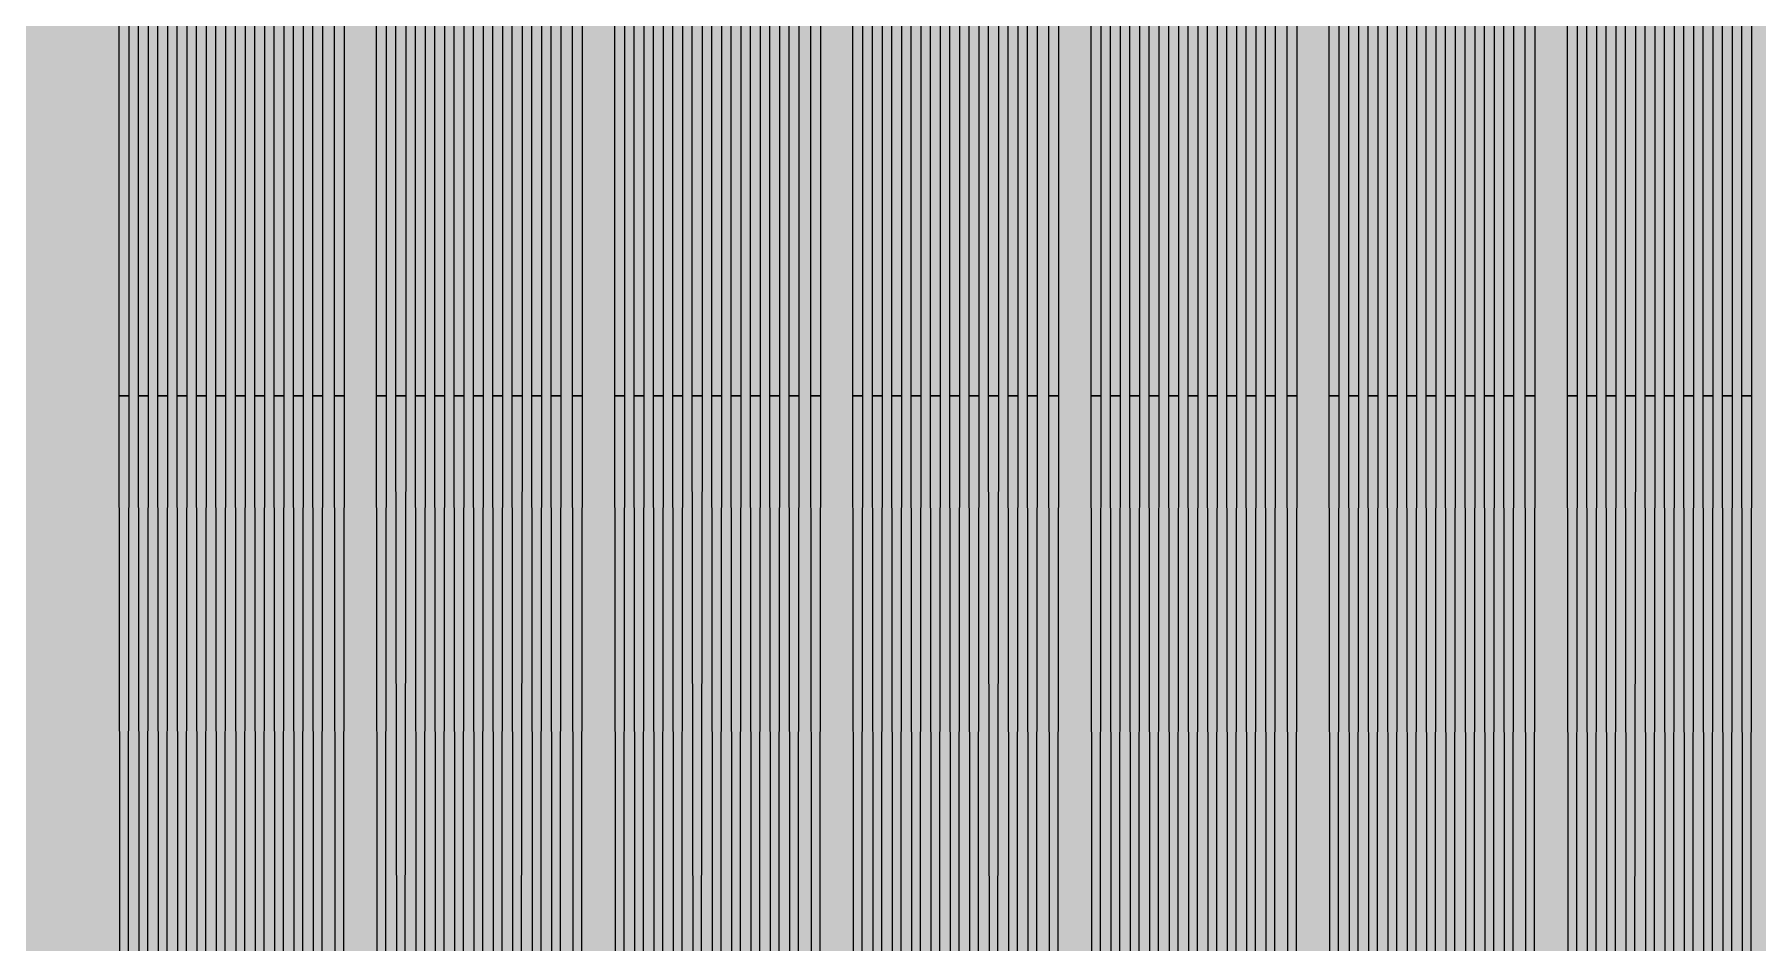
# Model space of a CAD drawing. Header units: metres. Extents: x -7240 to 10960, y -29667 to 1823.
# Drawn here: x -60 to 562, y -15890 to -15562 of the extents above; entities that cross this region are included whole.
import ezdxf

# ---------------------------------------------------------------- set-up
doc = ezdxf.new("R2010")
doc.units = ezdxf.units.M
doc.layers.add('Metal1', color=4, linetype='CONTINUOUS')
doc.layers.add('Polyimide', color=7, linetype='CONTINUOUS')

msp = doc.modelspace()

# ---------------------------------------------------------------- hatches: boundary and pattern name
at = {"layer": 'Polyimide'}
msp.add_hatch(color=7, dxfattribs=at).paths.add_polyline_path([(4088.45, -11806.89), (4098.72, -11851.21), (4115.58, -11893.47), (4138.63, -11932.7), (4167.35, -11967.99), (4201.08, -11998.53), (4239.03, -12023.62), (4280.35, -12042.68), (4349.18, -12073.73), (4413.2, -12113.76), (4471.26, -12162.04), (4522.3, -12217.69), (4565.39, -12279.7), (4599.74, -12346.94), (4624.73, -12418.19), (4639.91, -12492.16), (4645, -12567.5), (4639.91, -12642.84), (4624.73, -12716.8), (4599.74, -12788.06), (4565.39, -12855.3), (4522.3, -12917.31), (4471.26, -12972.96), (4413.2, -13021.24), (4349.18, -13061.27), (4280.35, -13092.32), (4239.03, -13111.38), (4201.08, -13136.47), (4167.35, -13167.01), (4138.63, -13202.3), (4115.58, -13241.52), (4098.72, -13283.78), (4088.45, -13328.11), (4085, -13373.48), (4085, -13567.5), (4099.45, -13861.55), (4142.64, -14152.77), (4214.18, -14438.35), (4313.36, -14715.55), (4439.24, -14981.69), (4590.59, -15234.21), (4765.97, -15470.68), (4963.68, -15688.82), (5181.82, -15886.53), (5418.29, -16061.91), (5670.81, -16213.26), (5936.95, -16339.14), (6214.15, -16438.32), (6499.73, -16509.85), (6790.95, -16553.05), (7085, -16567.5), (9960.38, -16567.5), (10038.79, -16571.35), (10116.45, -16582.87), (10192.6, -16601.95), (10266.52, -16628.4), (10337.49, -16661.96), (10404.83, -16702.32), (10467.89, -16749.09), (10526.06, -16801.81), (10578.78, -16859.98), (10625.55, -16923.04), (10665.91, -16990.38), (10699.48, -17061.35), (10725.93, -17135.27), (10745, -17211.43), (10756.52, -17289.08), (10760.38, -17367.5), (10760.38, -21957.3), (10721.61, -22012.91), (10685.97, -22070.59), (10653.58, -22130.14), (10624.53, -22191.39), (10598.92, -22254.16), (10576.82, -22318.25), (10558.3, -22383.46), (10543.41, -22449.6), (10532.21, -22516.46), (10524.72, -22583.84), (10520.97, -22651.53), (10520.97, -22719.32), (10524.72, -22787.01), (10532.21, -22854.38), (10543.41, -22921.24), (10558.3, -22987.38), (10576.82, -23052.6), (10598.92, -23116.68), (10624.53, -23179.45), (10653.58, -23240.71), (10685.97, -23300.26), (10721.61, -23357.93), (10760.38, -23413.54), (10760.38, -28667.5), (10756.52, -28745.91), (10745, -28823.57), (10725.93, -28899.73), (10699.48, -28973.65), (10665.91, -29044.62), (10625.55, -29111.96), (10578.78, -29175.01), (10526.06, -29233.19), (10467.89, -29285.91), (10404.83, -29332.68), (10337.49, -29373.04), (10266.52, -29406.6), (10192.6, -29433.05), (10116.45, -29452.13), (10038.79, -29463.65), (9960.38, -29467.5), (-6239.63, -29467.5), (-6318.04, -29463.65), (-6395.7, -29452.13), (-6471.85, -29433.05), (-6545.77, -29406.6), (-6616.74, -29373.04), (-6684.08, -29332.68), (-6747.14, -29285.91), (-6805.31, -29233.19), (-6858.03, -29175.01), (-6904.8, -29111.96), (-6945.16, -29044.62), (-6978.73, -28973.65), (-7005.18, -28899.73), (-7024.25, -28823.57), (-7035.77, -28745.91), (-7039.63, -28667.5), (-7039.63, -23426.32), (-6999.36, -23370.07), (-6962.33, -23311.63), (-6928.66, -23251.2), (-6898.45, -23188.96), (-6871.81, -23125.12), (-6848.81, -23059.88), (-6829.53, -22993.44), (-6814.04, -22926.02), (-6802.37, -22857.83), (-6794.57, -22789.09), (-6790.67, -22720.02), (-6790.67, -22650.84), (-6794.57, -22581.77), (-6802.37, -22513.03), (-6814.04, -22444.84), (-6829.53, -22377.42), (-6848.81, -22310.98), (-6871.81, -22245.74), (-6898.45, -22181.89), (-6928.66, -22119.66), (-6962.33, -22059.22), (-6999.36, -22000.79), (-7039.63, -21944.54), (-7039.63, -17367.5), (-7035.77, -17289.08), (-7024.25, -17211.43), (-7005.18, -17135.27), (-6978.73, -17061.35), (-6945.16, -16990.38), (-6904.8, -16923.04), (-6858.03, -16859.98), (-6805.31, -16801.81), (-6747.14, -16749.09), (-6684.08, -16702.32), (-6616.74, -16661.96), (-6545.77, -16628.4), (-6471.85, -16601.95), (-6395.7, -16582.87), (-6318.04, -16571.35), (-6239.63, -16567.5), (-3334, -16567.5), (-3039.95, -16553.05), (-2748.73, -16509.85), (-2463.15, -16438.32), (-2185.95, -16339.14), (-1919.81, -16213.26), (-1667.29, -16061.91), (-1430.82, -15886.53), (-1212.68, -15688.82), (-1014.97, -15470.68), (-839.59, -15234.21), (-688.24, -14981.69), (-562.36, -14715.55), (-463.18, -14438.35), (-391.64, -14152.77), (-348.45, -13861.55), (-334, -13567.5), (-334, -13373.48), (-337.45, -13328.11), (-347.72, -13283.78), (-364.58, -13241.52), (-387.63, -13202.3), (-416.35, -13167.01), (-450.08, -13136.47), (-488.03, -13111.38), (-529.35, -13092.32), (-529.35, -13092.32), (-598.18, -13061.27), (-662.2, -13021.24), (-720.26, -12972.96), (-771.3, -12917.31), (-814.39, -12855.3), (-848.74, -12788.06), (-873.73, -12716.8), (-888.91, -12642.84), (-894, -12567.5), (-888.91, -12492.16), (-873.73, -12418.19), (-848.74, -12346.94), (-814.39, -12279.7), (-771.3, -12217.69), (-720.26, -12162.04), (-662.2, -12113.76), (-598.18, -12073.73), (-529.35, -12042.68), (-488.03, -12023.62), (-450.08, -11998.53), (-416.35, -11967.99), (-387.63, -11932.7), (-364.58, -11893.47), (-347.72, -11851.21), (-337.45, -11806.89), (-334, -11761.52), (-334, -11074.31), (-337.45, -11028.94), (-347.72, -10984.62), (-364.58, -10942.36), (-387.63, -10903.13), (-416.35, -10867.84), (-450.08, -10837.3), (-488.03, -10812.21), (-529.35, -10793.16), (-529.35, -10793.16), (-598.18, -10762.1), (-662.2, -10722.07), (-720.26, -10673.8), (-771.3, -10618.15), (-814.39, -10556.13), (-848.74, -10488.89), (-873.73, -10417.64), (-888.91, -10343.67), (-894, -10268.33), (-888.91, -10192.99), (-873.73, -10119.03), (-848.74, -10047.77), (-814.39, -9980.53), (-771.3, -9918.52), (-720.26, -9862.87), (-662.2, -9814.59), (-598.18, -9774.56), (-529.35, -9743.51), (-488.03, -9724.45), (-450.08, -9699.36), (-416.35, -9668.82), (-387.63, -9633.53), (-364.58, -9594.31), (-347.72, -9552.05), (-337.45, -9507.72), (-334, -9462.35), (-334, -8775.14), (-337.45, -8729.78), (-347.72, -8685.45), (-364.58, -8643.19), (-387.63, -8603.96), (-416.35, -8568.68), (-450.08, -8538.14), (-488.03, -8513.05), (-529.35, -8493.99), (-529.35, -8493.99), (-598.18, -8462.94), (-662.2, -8422.91), (-720.26, -8374.63), (-771.3, -8318.98), (-814.39, -8256.97), (-848.74, -8189.73), (-873.73, -8118.47), (-888.91, -8044.5), (-894, -7969.17), (-888.91, -7893.83), (-873.73, -7819.86), (-848.74, -7748.61), (-814.39, -7681.36), (-771.3, -7619.35), (-720.26, -7563.7), (-662.2, -7515.42), (-598.18, -7475.4), (-529.35, -7444.34), (-529.35, -7444.34), (-488.03, -7425.28), (-450.08, -7400.2), (-416.35, -7369.66), (-387.63, -7334.37), (-364.58, -7295.14), (-347.72, -7252.88), (-337.45, -7208.56), (-334, -7163.19), (-334, -6475.98), (-337.45, -6430.61), (-347.72, -6386.29), (-364.58, -6344.02), (-387.63, -6304.8), (-416.35, -6269.51), (-450.08, -6238.97), (-488.03, -6213.88), (-529.35, -6194.82), (-529.35, -6194.82), (-598.18, -6163.77), (-662.2, -6123.74), (-720.26, -6075.46), (-771.3, -6019.81), (-814.39, -5957.8), (-848.74, -5890.56), (-873.73, -5819.31), (-888.91, -5745.34), (-894, -5670), (-888.91, -5594.66), (-873.73, -5520.69), (-848.74, -5449.44), (-814.39, -5382.2), (-771.3, -5320.19), (-720.26, -5264.54), (-662.2, -5216.26), (-598.18, -5176.23), (-529.35, -5145.18), (-529.35, -5145.18), (-488.03, -5126.12), (-450.08, -5101.03), (-416.35, -5070.49), (-387.63, -5035.2), (-364.58, -4995.98), (-347.72, -4953.71), (-337.45, -4909.39), (-334, -4864.02), (-334, 380), (-334, 1522.5), (-289, 1522.5), (-288.78, 1515.63), (-288.1, 1508.79), (-286.98, 1502.02), (-285.42, 1495.32), (-283.43, 1488.75), (-281.01, 1482.32), (-278.17, 1476.06), (-274.93, 1470), (-271.3, 1464.17), (-267.3, 1458.58), (-262.94, 1453.27), (-258.25, 1448.25), (-253.23, 1443.56), (-247.92, 1439.2), (-242.33, 1435.2), (-236.5, 1431.57), (-230.44, 1428.33), (-224.18, 1425.49), (-217.75, 1423.07), (-211.18, 1421.08), (-204.48, 1419.52), (-197.71, 1418.4), (-190.87, 1417.72), (-184, 1417.5), (-177.13, 1417.72), (-170.29, 1418.4), (-163.52, 1419.52), (-156.82, 1421.08), (-150.25, 1423.07), (-143.82, 1425.49), (-137.56, 1428.33), (-131.5, 1431.57), (-125.67, 1435.2), (-120.08, 1439.2), (-114.77, 1443.56), (-109.75, 1448.25), (-105.06, 1453.27), (-100.7, 1458.58), (-96.7, 1464.17), (-93.07, 1470), (-89.83, 1476.06), (-86.99, 1482.32), (-84.57, 1488.75), (-82.58, 1495.32), (-81.02, 1502.02), (-79.9, 1508.79), (-79.22, 1515.63), (-79, 1522.5), (1786, 1522.5), (3835, 1522.5), (3835.21, 1529.04), (3835.86, 1535.55), (3836.92, 1542.01), (3838.41, 1548.38), (3840.31, 1554.64), (3842.61, 1560.77), (3845.31, 1566.73), (3848.4, 1572.5), (3851.85, 1578.06), (3855.66, 1583.38), (3859.82, 1588.43), (3864.29, 1593.21), (3869.07, 1597.68), (3874.12, 1601.84), (3879.44, 1605.65), (3885, 1609.1), (3890.77, 1612.19), (3896.73, 1614.89), (3902.86, 1617.19), (3909.12, 1619.09), (3915.49, 1620.58), (3921.95, 1621.64), (3928.46, 1622.29), (3935, 1622.5), (3941.54, 1622.29), (3948.05, 1621.64), (3954.51, 1620.58), (3960.88, 1619.09), (3967.14, 1617.19), (3973.27, 1614.89), (3979.23, 1612.19), (3985, 1609.1), (3990.56, 1605.65), (3995.88, 1601.84), (4000.93, 1597.68), (4005.71, 1593.21), (4010.18, 1588.43), (4014.34, 1583.38), (4018.15, 1578.06), (4021.6, 1572.5), (4024.69, 1566.73), (4027.39, 1560.77), (4029.69, 1554.64), (4031.59, 1548.38), (4033.08, 1542.01), (4034.14, 1535.55), (4034.79, 1529.04), (4035, 1522.5), (4085, 1522.5), (4085, 380), (4085, 330), (4085, -4864.02), (4088.45, -4909.39), (4098.72, -4953.71), (4115.58, -4995.98), (4138.63, -5035.2), (4167.35, -5070.49), (4201.08, -5101.03), (4239.03, -5126.12), (4280.35, -5145.18), (4280.35, -5145.18), (4349.18, -5176.23), (4413.2, -5216.26), (4471.26, -5264.54), (4522.3, -5320.19), (4565.39, -5382.2), (4599.74, -5449.44), (4624.73, -5520.69), (4639.91, -5594.66), (4645, -5670), (4639.91, -5745.34), (4624.73, -5819.31), (4599.74, -5890.56), (4565.39, -5957.8), (4522.3, -6019.81), (4471.26, -6075.46), (4413.2, -6123.74), (4349.18, -6163.77), (4280.35, -6194.82), (4239.03, -6213.88), (4201.08, -6238.97), (4167.35, -6269.51), (4138.63, -6304.8), (4115.58, -6344.02), (4098.72, -6386.29), (4088.45, -6430.61), (4085, -6475.98), (4085, -11761.52), (4088.45, -11806.89)])

# ---------------------------------------------------------------- linework, layer by layer
at = {"layer": 'Metal1'}
for points in [[(-25.75, -15552.84), (-25.75, -15575.7), (-25.75, -15598.55), (-25.75, -15621.41), (-25.75, -15644.27), (-25.75, -15667.12), (-25.75, -15692.12), (-29.25, -15692.12), (-29.25, -15667.12), (-29.25, -15644.27), (-29.25, -15621.41), (-29.25, -15598.55), (-29.25, -15575.7), (-29.25, -15552.84)], [(-18.75, -15552.84), (-18.75, -15575.7), (-18.75, -15598.55), (-18.75, -15621.41), (-18.75, -15644.27), (-18.75, -15667.12), (-18.75, -15692.12), (-22.25, -15692.12), (-22.25, -15667.12), (-22.25, -15644.27), (-22.25, -15621.41), (-22.25, -15598.55), (-22.25, -15575.7), (-22.25, -15552.84)], [(-11.75, -15552.84), (-11.75, -15575.7), (-11.75, -15598.55), (-11.75, -15621.41), (-11.75, -15644.27), (-11.75, -15667.12), (-11.75, -15692.12), (-15.25, -15692.12), (-15.25, -15667.12), (-15.25, -15644.27), (-15.25, -15621.41), (-15.25, -15598.55), (-15.25, -15575.7), (-15.25, -15552.84)], [(-4.75, -15552.84), (-4.75, -15575.7), (-4.75, -15598.55), (-4.75, -15621.41), (-4.75, -15644.27), (-4.75, -15667.12), (-4.75, -15692.12), (-8.25, -15692.12), (-8.25, -15667.12), (-8.25, -15644.27), (-8.25, -15621.41), (-8.25, -15598.55), (-8.25, -15575.7), (-8.25, -15552.84)], [(2.25, -15552.84), (2.25, -15575.7), (2.25, -15598.55), (2.25, -15621.41), (2.25, -15644.27), (2.25, -15667.12), (2.25, -15692.12), (-1.25, -15692.12), (-1.25, -15667.12), (-1.25, -15644.27), (-1.25, -15621.41), (-1.25, -15598.55), (-1.25, -15575.7), (-1.25, -15552.84)], [(9.25, -15552.84), (9.25, -15575.7), (9.25, -15598.55), (9.25, -15621.41), (9.25, -15644.27), (9.25, -15667.12), (9.25, -15692.12), (5.75, -15692.12), (5.75, -15667.12), (5.75, -15644.27), (5.75, -15621.41), (5.75, -15598.55), (5.75, -15575.7), (5.75, -15552.84)], [(16.25, -15552.84), (16.25, -15575.7), (16.25, -15598.55), (16.25, -15621.41), (16.25, -15644.27), (16.25, -15667.12), (16.25, -15692.12), (12.75, -15692.12), (12.75, -15667.12), (12.75, -15644.27), (12.75, -15621.41), (12.75, -15598.55), (12.75, -15575.7), (12.75, -15552.84)], [(23.25, -15552.84), (23.25, -15575.7), (23.25, -15598.55), (23.25, -15621.41), (23.25, -15644.27), (23.25, -15667.12), (23.25, -15692.12), (19.75, -15692.12), (19.75, -15667.12), (19.75, -15644.27), (19.75, -15621.41), (19.75, -15598.55), (19.75, -15575.7), (19.75, -15552.84)], [(30.25, -15552.84), (30.25, -15575.7), (30.25, -15598.55), (30.25, -15621.41), (30.25, -15644.27), (30.25, -15667.12), (30.25, -15692.12), (26.75, -15692.12), (26.75, -15667.12), (26.75, -15644.27), (26.75, -15621.41), (26.75, -15598.55), (26.75, -15575.7), (26.75, -15552.84)], [(37.25, -15552.84), (37.25, -15575.7), (37.25, -15598.55), (37.25, -15621.41), (37.25, -15644.27), (37.25, -15667.12), (37.25, -15692.12), (33.75, -15692.12), (33.75, -15667.12), (33.75, -15644.27), (33.75, -15621.41), (33.75, -15598.55), (33.75, -15575.7), (33.75, -15552.84)], [(44.25, -15552.84), (44.25, -15575.7), (44.25, -15598.55), (44.25, -15621.41), (44.25, -15644.27), (44.25, -15667.12), (44.25, -15692.12), (40.75, -15692.12), (40.75, -15667.12), (40.75, -15644.27), (40.75, -15621.41), (40.75, -15598.55), (40.75, -15575.7), (40.75, -15552.84)], [(52, -15552.84), (52, -15575.7), (52, -15598.55), (52, -15621.41), (52, -15644.27), (52, -15667.12), (52, -15692.12), (48.5, -15692.12), (48.5, -15667.12), (48.5, -15644.27), (48.5, -15621.41), (48.5, -15598.55), (48.5, -15575.7), (48.5, -15552.84)], [(67.25, -15552.84), (67.25, -15575.7), (67.25, -15598.55), (67.25, -15621.41), (67.25, -15644.27), (67.25, -15667.12), (67.25, -15692.12), (63.75, -15692.12), (63.75, -15667.12), (63.75, -15644.27), (63.75, -15621.41), (63.75, -15598.55), (63.75, -15575.7), (63.75, -15552.84)], [(74.25, -15552.84), (74.25, -15575.7), (74.25, -15598.55), (74.25, -15621.41), (74.25, -15644.27), (74.25, -15667.12), (74.25, -15692.12), (70.75, -15692.12), (70.75, -15667.12), (70.75, -15644.27), (70.75, -15621.41), (70.75, -15598.55), (70.75, -15575.7), (70.75, -15552.84)], [(81.25, -15552.84), (81.25, -15575.7), (81.25, -15598.55), (81.25, -15621.41), (81.25, -15644.27), (81.25, -15667.12), (81.25, -15692.12), (77.75, -15692.12), (77.75, -15667.12), (77.75, -15644.27), (77.75, -15621.41), (77.75, -15598.55), (77.75, -15575.7), (77.75, -15552.84)], [(88.25, -15552.84), (88.25, -15575.7), (88.25, -15598.55), (88.25, -15621.41), (88.25, -15644.27), (88.25, -15667.12), (88.25, -15692.12), (84.75, -15692.12), (84.75, -15667.12), (84.75, -15644.27), (84.75, -15621.41), (84.75, -15598.55), (84.75, -15575.7), (84.75, -15552.84)], [(95.25, -15552.84), (95.25, -15575.7), (95.25, -15598.55), (95.25, -15621.41), (95.25, -15644.27), (95.25, -15667.12), (95.25, -15692.12), (91.75, -15692.12), (91.75, -15667.12), (91.75, -15644.27), (91.75, -15621.41), (91.75, -15598.55), (91.75, -15575.7), (91.75, -15552.84)], [(102.25, -15552.84), (102.25, -15575.7), (102.25, -15598.55), (102.25, -15621.41), (102.25, -15644.27), (102.25, -15667.12), (102.25, -15692.12), (98.75, -15692.12), (98.75, -15667.12), (98.75, -15644.27), (98.75, -15621.41), (98.75, -15598.55), (98.75, -15575.7), (98.75, -15552.84)], [(109.25, -15552.84), (109.25, -15575.7), (109.25, -15598.55), (109.25, -15621.41), (109.25, -15644.27), (109.25, -15667.12), (109.25, -15692.12), (105.75, -15692.12), (105.75, -15667.12), (105.75, -15644.27), (105.75, -15621.41), (105.75, -15598.55), (105.75, -15575.7), (105.75, -15552.84)], [(116.25, -15552.84), (116.25, -15575.7), (116.25, -15598.55), (116.25, -15621.41), (116.25, -15644.27), (116.25, -15667.12), (116.25, -15692.12), (112.75, -15692.12), (112.75, -15667.12), (112.75, -15644.27), (112.75, -15621.41), (112.75, -15598.55), (112.75, -15575.7), (112.75, -15552.84)], [(123.25, -15552.84), (123.25, -15575.7), (123.25, -15598.55), (123.25, -15621.41), (123.25, -15644.27), (123.25, -15667.12), (123.25, -15692.12), (119.75, -15692.12), (119.75, -15667.12), (119.75, -15644.27), (119.75, -15621.41), (119.75, -15598.55), (119.75, -15575.7), (119.75, -15552.84)], [(130.25, -15552.84), (130.25, -15575.7), (130.25, -15598.55), (130.25, -15621.41), (130.25, -15644.27), (130.25, -15667.12), (130.25, -15692.12), (126.75, -15692.12), (126.75, -15667.12), (126.75, -15644.27), (126.75, -15621.41), (126.75, -15598.55), (126.75, -15575.7), (126.75, -15552.84)], [(138, -15552.84), (138, -15575.7), (138, -15598.55), (138, -15621.41), (138, -15644.27), (138, -15667.12), (138, -15692.12), (134.5, -15692.12), (134.5, -15667.12), (134.5, -15644.27), (134.5, -15621.41), (134.5, -15598.55), (134.5, -15575.7), (134.5, -15552.84)], [(153.25, -15552.84), (153.25, -15575.7), (153.25, -15598.55), (153.25, -15621.41), (153.25, -15644.27), (153.25, -15667.12), (153.25, -15692.12), (149.75, -15692.12), (149.75, -15667.12), (149.75, -15644.27), (149.75, -15621.41), (149.75, -15598.55), (149.75, -15575.7), (149.75, -15552.84)], [(160.25, -15552.84), (160.25, -15575.7), (160.25, -15598.55), (160.25, -15621.41), (160.25, -15644.27), (160.25, -15667.12), (160.25, -15692.12), (156.75, -15692.12), (156.75, -15667.12), (156.75, -15644.27), (156.75, -15621.41), (156.75, -15598.55), (156.75, -15575.7), (156.75, -15552.84)], [(167.25, -15552.84), (167.25, -15575.7), (167.25, -15598.55), (167.25, -15621.41), (167.25, -15644.27), (167.25, -15667.12), (167.25, -15692.12), (163.75, -15692.12), (163.75, -15667.12), (163.75, -15644.27), (163.75, -15621.41), (163.75, -15598.55), (163.75, -15575.7), (163.75, -15552.84)], [(174.25, -15552.84), (174.25, -15575.7), (174.25, -15598.55), (174.25, -15621.41), (174.25, -15644.27), (174.25, -15667.12), (174.25, -15692.12), (170.75, -15692.12), (170.75, -15667.12), (170.75, -15644.27), (170.75, -15621.41), (170.75, -15598.55), (170.75, -15575.7), (170.75, -15552.84)], [(181.25, -15552.84), (181.25, -15575.7), (181.25, -15598.55), (181.25, -15621.41), (181.25, -15644.27), (181.25, -15667.12), (181.25, -15692.12), (177.75, -15692.12), (177.75, -15667.12), (177.75, -15644.27), (177.75, -15621.41), (177.75, -15598.55), (177.75, -15575.7), (177.75, -15552.84)], [(188.25, -15552.84), (188.25, -15575.7), (188.25, -15598.55), (188.25, -15621.41), (188.25, -15644.27), (188.25, -15667.12), (188.25, -15692.12), (184.75, -15692.12), (184.75, -15667.12), (184.75, -15644.27), (184.75, -15621.41), (184.75, -15598.55), (184.75, -15575.7), (184.75, -15552.84)], [(195.25, -15552.84), (195.25, -15575.7), (195.25, -15598.55), (195.25, -15621.41), (195.25, -15644.27), (195.25, -15667.12), (195.25, -15692.12), (191.75, -15692.12), (191.75, -15667.12), (191.75, -15644.27), (191.75, -15621.41), (191.75, -15598.55), (191.75, -15575.7), (191.75, -15552.84)], [(202.25, -15552.84), (202.25, -15575.7), (202.25, -15598.55), (202.25, -15621.41), (202.25, -15644.27), (202.25, -15667.12), (202.25, -15692.12), (198.75, -15692.12), (198.75, -15667.12), (198.75, -15644.27), (198.75, -15621.41), (198.75, -15598.55), (198.75, -15575.7), (198.75, -15552.84)], [(209.25, -15552.84), (209.25, -15575.7), (209.25, -15598.55), (209.25, -15621.41), (209.25, -15644.27), (209.25, -15667.12), (209.25, -15692.12), (205.75, -15692.12), (205.75, -15667.12), (205.75, -15644.27), (205.75, -15621.41), (205.75, -15598.55), (205.75, -15575.7), (205.75, -15552.84)], [(216.25, -15552.84), (216.25, -15575.7), (216.25, -15598.55), (216.25, -15621.41), (216.25, -15644.27), (216.25, -15667.12), (216.25, -15692.12), (212.75, -15692.12), (212.75, -15667.12), (212.75, -15644.27), (212.75, -15621.41), (212.75, -15598.55), (212.75, -15575.7), (212.75, -15552.84)], [(224, -15552.84), (224, -15575.7), (224, -15598.55), (224, -15621.41), (224, -15644.27), (224, -15667.12), (224, -15692.12), (220.5, -15692.12), (220.5, -15667.12), (220.5, -15644.27), (220.5, -15621.41), (220.5, -15598.55), (220.5, -15575.7), (220.5, -15552.84)], [(239.25, -15552.84), (239.25, -15575.7), (239.25, -15598.55), (239.25, -15621.41), (239.25, -15644.27), (239.25, -15667.12), (239.25, -15692.12), (235.75, -15692.12), (235.75, -15667.12), (235.75, -15644.27), (235.75, -15621.41), (235.75, -15598.55), (235.75, -15575.7), (235.75, -15552.84)], [(246.25, -15552.84), (246.25, -15575.7), (246.25, -15598.55), (246.25, -15621.41), (246.25, -15644.27), (246.25, -15667.12), (246.25, -15692.12), (242.75, -15692.12), (242.75, -15667.12), (242.75, -15644.27), (242.75, -15621.41), (242.75, -15598.55), (242.75, -15575.7), (242.75, -15552.84)], [(253.25, -15552.84), (253.25, -15575.7), (253.25, -15598.55), (253.25, -15621.41), (253.25, -15644.27), (253.25, -15667.12), (253.25, -15692.12), (249.75, -15692.12), (249.75, -15667.12), (249.75, -15644.27), (249.75, -15621.41), (249.75, -15598.55), (249.75, -15575.7), (249.75, -15552.84)], [(260.25, -15552.84), (260.25, -15575.7), (260.25, -15598.55), (260.25, -15621.41), (260.25, -15644.27), (260.25, -15667.12), (260.25, -15692.12), (256.75, -15692.12), (256.75, -15667.12), (256.75, -15644.27), (256.75, -15621.41), (256.75, -15598.55), (256.75, -15575.7), (256.75, -15552.84)], [(267.25, -15552.84), (267.25, -15575.7), (267.25, -15598.55), (267.25, -15621.41), (267.25, -15644.27), (267.25, -15667.12), (267.25, -15692.12), (263.75, -15692.12), (263.75, -15667.12), (263.75, -15644.27), (263.75, -15621.41), (263.75, -15598.55), (263.75, -15575.7), (263.75, -15552.84)], [(274.25, -15552.84), (274.25, -15575.7), (274.25, -15598.55), (274.25, -15621.41), (274.25, -15644.27), (274.25, -15667.12), (274.25, -15692.12), (270.75, -15692.12), (270.75, -15667.12), (270.75, -15644.27), (270.75, -15621.41), (270.75, -15598.55), (270.75, -15575.7), (270.75, -15552.84)], [(281.25, -15552.84), (281.25, -15575.7), (281.25, -15598.55), (281.25, -15621.41), (281.25, -15644.27), (281.25, -15667.12), (281.25, -15692.12), (277.75, -15692.12), (277.75, -15667.12), (277.75, -15644.27), (277.75, -15621.41), (277.75, -15598.55), (277.75, -15575.7), (277.75, -15552.84)], [(288.25, -15552.84), (288.25, -15575.7), (288.25, -15598.55), (288.25, -15621.41), (288.25, -15644.27), (288.25, -15667.12), (288.25, -15692.12), (284.75, -15692.12), (284.75, -15667.12), (284.75, -15644.27), (284.75, -15621.41), (284.75, -15598.55), (284.75, -15575.7), (284.75, -15552.84)], [(295.25, -15552.84), (295.25, -15575.7), (295.25, -15598.55), (295.25, -15621.41), (295.25, -15644.27), (295.25, -15667.12), (295.25, -15692.12), (291.75, -15692.12), (291.75, -15667.12), (291.75, -15644.27), (291.75, -15621.41), (291.75, -15598.55), (291.75, -15575.7), (291.75, -15552.84)], [(302.25, -15552.84), (302.25, -15575.7), (302.25, -15598.55), (302.25, -15621.41), (302.25, -15644.27), (302.25, -15667.12), (302.25, -15692.12), (298.75, -15692.12), (298.75, -15667.12), (298.75, -15644.27), (298.75, -15621.41), (298.75, -15598.55), (298.75, -15575.7), (298.75, -15552.84)], [(310, -15552.84), (310, -15575.7), (310, -15598.55), (310, -15621.41), (310, -15644.27), (310, -15667.12), (310, -15692.12), (306.5, -15692.12), (306.5, -15667.12), (306.5, -15644.27), (306.5, -15621.41), (306.5, -15598.55), (306.5, -15575.7), (306.5, -15552.84)], [(325.25, -15552.84), (325.25, -15575.7), (325.25, -15598.55), (325.25, -15621.41), (325.25, -15644.27), (325.25, -15667.12), (325.25, -15692.12), (321.75, -15692.12), (321.75, -15667.12), (321.75, -15644.27), (321.75, -15621.41), (321.75, -15598.55), (321.75, -15575.7), (321.75, -15552.84)], [(332.25, -15552.84), (332.25, -15575.7), (332.25, -15598.55), (332.25, -15621.41), (332.25, -15644.27), (332.25, -15667.12), (332.25, -15692.12), (328.75, -15692.12), (328.75, -15667.12), (328.75, -15644.27), (328.75, -15621.41), (328.75, -15598.55), (328.75, -15575.7), (328.75, -15552.84)], [(339.25, -15552.84), (339.25, -15575.7), (339.25, -15598.55), (339.25, -15621.41), (339.25, -15644.27), (339.25, -15667.12), (339.25, -15692.12), (335.75, -15692.12), (335.75, -15667.12), (335.75, -15644.27), (335.75, -15621.41), (335.75, -15598.55), (335.75, -15575.7), (335.75, -15552.84)], [(346.25, -15552.84), (346.25, -15575.7), (346.25, -15598.55), (346.25, -15621.41), (346.25, -15644.27), (346.25, -15667.12), (346.25, -15692.12), (342.75, -15692.12), (342.75, -15667.12), (342.75, -15644.27), (342.75, -15621.41), (342.75, -15598.55), (342.75, -15575.7), (342.75, -15552.84)], [(353.25, -15552.84), (353.25, -15575.7), (353.25, -15598.55), (353.25, -15621.41), (353.25, -15644.27), (353.25, -15667.12), (353.25, -15692.12), (349.75, -15692.12), (349.75, -15667.12), (349.75, -15644.27), (349.75, -15621.41), (349.75, -15598.55), (349.75, -15575.7), (349.75, -15552.84)], [(360.25, -15552.84), (360.25, -15575.7), (360.25, -15598.55), (360.25, -15621.41), (360.25, -15644.27), (360.25, -15667.12), (360.25, -15692.12), (356.75, -15692.12), (356.75, -15667.12), (356.75, -15644.27), (356.75, -15621.41), (356.75, -15598.55), (356.75, -15575.7), (356.75, -15552.84)], [(367.25, -15552.84), (367.25, -15575.7), (367.25, -15598.55), (367.25, -15621.41), (367.25, -15644.27), (367.25, -15667.12), (367.25, -15692.12), (363.75, -15692.12), (363.75, -15667.12), (363.75, -15644.27), (363.75, -15621.41), (363.75, -15598.55), (363.75, -15575.7), (363.75, -15552.84)], [(374.25, -15552.84), (374.25, -15575.7), (374.25, -15598.55), (374.25, -15621.41), (374.25, -15644.27), (374.25, -15667.12), (374.25, -15692.12), (370.75, -15692.12), (370.75, -15667.12), (370.75, -15644.27), (370.75, -15621.41), (370.75, -15598.55), (370.75, -15575.7), (370.75, -15552.84)], [(381.25, -15552.84), (381.25, -15575.7), (381.25, -15598.55), (381.25, -15621.41), (381.25, -15644.27), (381.25, -15667.12), (381.25, -15692.12), (377.75, -15692.12), (377.75, -15667.12), (377.75, -15644.27), (377.75, -15621.41), (377.75, -15598.55), (377.75, -15575.7), (377.75, -15552.84)], [(388.25, -15552.84), (388.25, -15575.7), (388.25, -15598.55), (388.25, -15621.41), (388.25, -15644.27), (388.25, -15667.12), (388.25, -15692.12), (384.75, -15692.12), (384.75, -15667.12), (384.75, -15644.27), (384.75, -15621.41), (384.75, -15598.55), (384.75, -15575.7), (384.75, -15552.84)], [(396, -15552.84), (396, -15575.7), (396, -15598.55), (396, -15621.41), (396, -15644.27), (396, -15667.12), (396, -15692.12), (392.5, -15692.12), (392.5, -15667.12), (392.5, -15644.27), (392.5, -15621.41), (392.5, -15598.55), (392.5, -15575.7), (392.5, -15552.84)], [(411.25, -15552.84), (411.25, -15575.7), (411.25, -15598.55), (411.25, -15621.41), (411.25, -15644.27), (411.25, -15667.12), (411.25, -15692.12), (407.75, -15692.12), (407.75, -15667.12), (407.75, -15644.27), (407.75, -15621.41), (407.75, -15598.55), (407.75, -15575.7), (407.75, -15552.84)], [(418.25, -15552.84), (418.25, -15575.7), (418.25, -15598.55), (418.25, -15621.41), (418.25, -15644.27), (418.25, -15667.12), (418.25, -15692.12), (414.75, -15692.12), (414.75, -15667.12), (414.75, -15644.27), (414.75, -15621.41), (414.75, -15598.55), (414.75, -15575.7), (414.75, -15552.84)], [(425.25, -15552.84), (425.25, -15575.7), (425.25, -15598.55), (425.25, -15621.41), (425.25, -15644.27), (425.25, -15667.12), (425.25, -15692.12), (421.75, -15692.12), (421.75, -15667.12), (421.75, -15644.27), (421.75, -15621.41), (421.75, -15598.55), (421.75, -15575.7), (421.75, -15552.84)], [(432.25, -15552.84), (432.25, -15575.7), (432.25, -15598.55), (432.25, -15621.41), (432.25, -15644.27), (432.25, -15667.12), (432.25, -15692.12), (428.75, -15692.12), (428.75, -15667.12), (428.75, -15644.27), (428.75, -15621.41), (428.75, -15598.55), (428.75, -15575.7), (428.75, -15552.84)], [(439.25, -15552.84), (439.25, -15575.7), (439.25, -15598.55), (439.25, -15621.41), (439.25, -15644.27), (439.25, -15667.12), (439.25, -15692.12), (435.75, -15692.12), (435.75, -15667.12), (435.75, -15644.27), (435.75, -15621.41), (435.75, -15598.55), (435.75, -15575.7), (435.75, -15552.84)], [(446.25, -15552.84), (446.25, -15575.7), (446.25, -15598.55), (446.25, -15621.41), (446.25, -15644.27), (446.25, -15667.12), (446.25, -15692.12), (442.75, -15692.12), (442.75, -15667.12), (442.75, -15644.27), (442.75, -15621.41), (442.75, -15598.55), (442.75, -15575.7), (442.75, -15552.84)], [(453.25, -15552.84), (453.25, -15575.7), (453.25, -15598.55), (453.25, -15621.41), (453.25, -15644.27), (453.25, -15667.12), (453.25, -15692.12), (449.75, -15692.12), (449.75, -15667.12), (449.75, -15644.27), (449.75, -15621.41), (449.75, -15598.55), (449.75, -15575.7), (449.75, -15552.84)], [(460.25, -15552.84), (460.25, -15575.7), (460.25, -15598.55), (460.25, -15621.41), (460.25, -15644.27), (460.25, -15667.12), (460.25, -15692.12), (456.75, -15692.12), (456.75, -15667.12), (456.75, -15644.27), (456.75, -15621.41), (456.75, -15598.55), (456.75, -15575.7), (456.75, -15552.84)], [(467.25, -15552.84), (467.25, -15575.7), (467.25, -15598.55), (467.25, -15621.41), (467.25, -15644.27), (467.25, -15667.12), (467.25, -15692.12), (463.75, -15692.12), (463.75, -15667.12), (463.75, -15644.27), (463.75, -15621.41), (463.75, -15598.55), (463.75, -15575.7), (463.75, -15552.84)], [(474.25, -15552.84), (474.25, -15575.7), (474.25, -15598.55), (474.25, -15621.41), (474.25, -15644.27), (474.25, -15667.12), (474.25, -15692.12), (470.75, -15692.12), (470.75, -15667.12), (470.75, -15644.27), (470.75, -15621.41), (470.75, -15598.55), (470.75, -15575.7), (470.75, -15552.84)], [(482, -15552.84), (482, -15575.7), (482, -15598.55), (482, -15621.41), (482, -15644.27), (482, -15667.12), (482, -15692.12), (478.5, -15692.12), (478.5, -15667.12), (478.5, -15644.27), (478.5, -15621.41), (478.5, -15598.55), (478.5, -15575.7), (478.5, -15552.84)], [(497.25, -15552.84), (497.25, -15575.7), (497.25, -15598.55), (497.25, -15621.41), (497.25, -15644.27), (497.25, -15667.12), (497.25, -15692.12), (493.75, -15692.12), (493.75, -15667.12), (493.75, -15644.27), (493.75, -15621.41), (493.75, -15598.55), (493.75, -15575.7), (493.75, -15552.84)], [(504.25, -15552.84), (504.25, -15575.7), (504.25, -15598.55), (504.25, -15621.41), (504.25, -15644.27), (504.25, -15667.12), (504.25, -15692.12), (500.75, -15692.12), (500.75, -15667.12), (500.75, -15644.27), (500.75, -15621.41), (500.75, -15598.55), (500.75, -15575.7), (500.75, -15552.84)], [(511.25, -15552.84), (511.25, -15575.7), (511.25, -15598.55), (511.25, -15621.41), (511.25, -15644.27), (511.25, -15667.12), (511.25, -15692.12), (507.75, -15692.12), (507.75, -15667.12), (507.75, -15644.27), (507.75, -15621.41), (507.75, -15598.55), (507.75, -15575.7), (507.75, -15552.84)], [(518.25, -15552.84), (518.25, -15575.7), (518.25, -15598.55), (518.25, -15621.41), (518.25, -15644.27), (518.25, -15667.12), (518.25, -15692.12), (514.75, -15692.12), (514.75, -15667.12), (514.75, -15644.27), (514.75, -15621.41), (514.75, -15598.55), (514.75, -15575.7), (514.75, -15552.84)], [(525.25, -15552.84), (525.25, -15575.7), (525.25, -15598.55), (525.25, -15621.41), (525.25, -15644.27), (525.25, -15667.12), (525.25, -15692.12), (521.75, -15692.12), (521.75, -15667.12), (521.75, -15644.27), (521.75, -15621.41), (521.75, -15598.55), (521.75, -15575.7), (521.75, -15552.84)], [(532.25, -15552.84), (532.25, -15575.7), (532.25, -15598.55), (532.25, -15621.41), (532.25, -15644.27), (532.25, -15667.12), (532.25, -15692.12), (528.75, -15692.12), (528.75, -15667.12), (528.75, -15644.27), (528.75, -15621.41), (528.75, -15598.55), (528.75, -15575.7), (528.75, -15552.84)], [(539.25, -15552.84), (539.25, -15575.7), (539.25, -15598.55), (539.25, -15621.41), (539.25, -15644.27), (539.25, -15667.12), (539.25, -15692.12), (535.75, -15692.12), (535.75, -15667.12), (535.75, -15644.27), (535.75, -15621.41), (535.75, -15598.55), (535.75, -15575.7), (535.75, -15552.84)], [(546.25, -15552.84), (546.25, -15575.7), (546.25, -15598.55), (546.25, -15621.41), (546.25, -15644.27), (546.25, -15667.12), (546.25, -15692.12), (542.75, -15692.12), (542.75, -15667.12), (542.75, -15644.27), (542.75, -15621.41), (542.75, -15598.55), (542.75, -15575.7), (542.75, -15552.84)], [(553.25, -15552.84), (553.25, -15575.7), (553.25, -15598.55), (553.25, -15621.41), (553.25, -15644.27), (553.25, -15667.12), (553.25, -15692.12), (549.75, -15692.12), (549.75, -15667.12), (549.75, -15644.27), (549.75, -15621.41), (549.75, -15598.55), (549.75, -15575.7), (549.75, -15552.84)], [(560.25, -15552.84), (560.25, -15575.7), (560.25, -15598.55), (560.25, -15621.41), (560.25, -15644.27), (560.25, -15667.12), (560.25, -15692.12), (556.75, -15692.12), (556.75, -15667.12), (556.75, -15644.27), (556.75, -15621.41), (556.75, -15598.55), (556.75, -15575.7), (556.75, -15552.84)], [(-28.52, -16176.86), (-29.25, -15692.12), (-25.75, -15692.12), (-26.48, -16176.53)], [(-21.52, -16176.87), (-22.25, -15692.12), (-18.75, -15692.12), (-19.48, -16176.55)], [(-14.52, -16176.89), (-15.25, -15692.12), (-11.75, -15692.12), (-12.48, -16176.57)], [(-7.52, -16176.91), (-8.25, -15692.12), (-4.75, -15692.12), (-5.48, -16176.59)], [(-0.52, -16176.92), (-1.25, -15692.12), (2.25, -15692.12), (1.52, -16176.61)], [(6.48, -16176.94), (5.75, -15692.12), (9.25, -15692.12), (8.52, -16176.62)], [(13.48, -16176.96), (12.75, -15692.12), (16.25, -15692.12), (15.52, -16176.64)], [(20.48, -16176.98), (19.75, -15692.12), (23.25, -15692.12), (22.52, -16176.66)], [(27.48, -16176.99), (26.75, -15692.12), (30.25, -15692.12), (29.52, -16176.68)], [(34.48, -16177.01), (33.75, -15692.12), (37.25, -15692.12), (36.52, -16176.69)], [(41.48, -16177.03), (40.75, -15692.12), (44.25, -15692.12), (43.52, -16176.71)], [(49.23, -16177.05), (48.5, -15692.12), (52, -15692.12), (51.27, -16176.73)], [(64.48, -16177.13), (63.75, -15692.12), (67.25, -15692.12), (66.52, -16176.82)], [(71.48, -16177.15), (70.75, -15692.12), (74.25, -15692.12), (73.52, -16176.84)], [(78.48, -16177.16), (77.75, -15692.12), (81.25, -15692.12), (80.52, -16176.86)], [(85.48, -16177.18), (84.75, -15692.12), (88.25, -15692.12), (87.52, -16176.87)], [(92.48, -16177.2), (91.75, -15692.12), (95.25, -15692.12), (94.52, -16176.89)], [(99.48, -16177.21), (98.75, -15692.12), (102.25, -15692.12), (101.52, -16176.91)], [(106.48, -16177.23), (105.75, -15692.12), (109.25, -15692.12), (108.52, -16176.93)], [(113.48, -16177.25), (112.75, -15692.12), (116.25, -15692.12), (115.52, -16176.94)], [(120.48, -16177.26), (119.75, -15692.12), (123.25, -15692.12), (122.52, -16176.96)], [(127.48, -16177.28), (126.75, -15692.12), (130.25, -15692.12), (129.52, -16176.98)], [(135.23, -16177.3), (134.5, -15692.12), (138, -15692.12), (137.27, -16177)], [(150.48, -16177.38), (149.75, -15692.12), (153.25, -15692.12), (152.52, -16177.08)], [(157.48, -16177.4), (156.75, -15692.12), (160.25, -15692.12), (159.52, -16177.1)], [(164.48, -16177.41), (163.75, -15692.12), (167.25, -15692.12), (166.52, -16177.12)], [(171.48, -16177.43), (170.75, -15692.12), (174.25, -15692.12), (173.52, -16177.13)], [(178.48, -16177.44), (177.75, -15692.12), (181.25, -15692.12), (180.52, -16177.15)], [(185.48, -16177.46), (184.75, -15692.12), (188.25, -15692.12), (187.52, -16177.17)], [(192.48, -16177.47), (191.75, -15692.12), (195.25, -15692.12), (194.52, -16177.18)], [(199.48, -16177.49), (198.75, -15692.12), (202.25, -15692.12), (201.52, -16177.2)], [(206.48, -16177.5), (205.75, -15692.12), (209.25, -15692.12), (208.52, -16177.22)], [(213.48, -16177.52), (212.75, -15692.12), (216.25, -15692.12), (215.52, -16177.23)], [(221.23, -16177.54), (220.5, -15692.12), (224, -15692.12), (223.27, -16177.25)], [(236.48, -16177.62), (235.75, -15692.12), (239.25, -15692.12), (238.52, -16177.34)], [(243.48, -16177.63), (242.75, -15692.12), (246.25, -15692.12), (245.52, -16177.35)], [(250.48, -16177.65), (249.75, -15692.12), (253.25, -15692.12), (252.52, -16177.37)], [(257.48, -16177.66), (256.75, -15692.12), (260.25, -15692.12), (259.52, -16177.38)], [(264.48, -16177.68), (263.75, -15692.12), (267.25, -15692.12), (266.52, -16177.4)], [(271.48, -16177.69), (270.75, -15692.12), (274.25, -15692.12), (273.52, -16177.41)], [(278.48, -16177.71), (277.75, -15692.12), (281.25, -15692.12), (280.52, -16177.43)], [(285.48, -16177.72), (284.75, -15692.12), (288.25, -15692.12), (287.52, -16177.45)], [(292.48, -16177.74), (291.75, -15692.12), (295.25, -15692.12), (294.52, -16177.46)], [(299.48, -16177.75), (298.75, -15692.12), (302.25, -15692.12), (301.52, -16177.48)], [(307.23, -16177.77), (306.5, -15692.12), (310, -15692.12), (309.27, -16177.5)], [(322.48, -16177.85), (321.75, -15692.12), (325.25, -15692.12), (324.52, -16177.58)], [(329.48, -16177.86), (328.75, -15692.12), (332.25, -15692.12), (331.52, -16177.59)], [(336.48, -16177.87), (335.75, -15692.12), (339.25, -15692.12), (338.52, -16177.61)], [(343.48, -16177.89), (342.75, -15692.12), (346.25, -15692.12), (345.52, -16177.62)], [(350.48, -16177.9), (349.75, -15692.12), (353.25, -15692.12), (352.52, -16177.64)], [(357.48, -16177.92), (356.75, -15692.12), (360.25, -15692.12), (359.52, -16177.65)], [(364.48, -16177.93), (363.75, -15692.12), (367.25, -15692.12), (366.52, -16177.67)], [(371.48, -16177.94), (370.75, -15692.12), (374.25, -15692.12), (373.52, -16177.68)], [(378.48, -16177.96), (377.75, -15692.12), (381.25, -15692.12), (380.52, -16177.7)], [(385.48, -16177.97), (384.75, -15692.12), (388.25, -15692.12), (387.52, -16177.71)], [(393.23, -16177.99), (392.5, -15692.12), (396, -15692.12), (395.27, -16177.73)], [(408.48, -16178.06), (407.75, -15692.12), (411.25, -15692.12), (410.52, -16177.81)], [(415.48, -16178.07), (414.75, -15692.12), (418.25, -15692.12), (417.52, -16177.82)], [(422.48, -16178.09), (421.75, -15692.12), (425.25, -15692.12), (424.52, -16177.84)], [(429.48, -16178.1), (428.75, -15692.12), (432.25, -15692.12), (431.52, -16177.85)], [(436.48, -16178.11), (435.75, -15692.12), (439.25, -15692.12), (438.52, -16177.87)], [(443.48, -16178.13), (442.75, -15692.12), (446.25, -15692.12), (445.52, -16177.88)], [(450.48, -16178.14), (449.75, -15692.12), (453.25, -15692.12), (452.52, -16177.89)], [(457.48, -16178.15), (456.75, -15692.12), (460.25, -15692.12), (459.52, -16177.91)], [(464.48, -16178.17), (463.75, -15692.12), (467.25, -15692.12), (466.52, -16177.92)], [(471.48, -16178.18), (470.75, -15692.12), (474.25, -15692.12), (473.52, -16177.94)], [(479.23, -16178.2), (478.5, -15692.12), (482, -15692.12), (481.27, -16177.96)], [(494.48, -16178.27), (493.75, -15692.12), (497.25, -15692.12), (496.52, -16178.03)], [(501.48, -16178.28), (500.75, -15692.12), (504.25, -15692.12), (503.52, -16178.04)], [(508.48, -16178.29), (507.75, -15692.12), (511.25, -15692.12), (510.52, -16178.05)], [(515.48, -16178.3), (514.75, -15692.12), (518.25, -15692.12), (517.52, -16178.07)], [(522.48, -16178.32), (521.75, -15692.12), (525.25, -15692.12), (524.52, -16178.08)], [(529.48, -16178.33), (528.75, -15692.12), (532.25, -15692.12), (531.52, -16178.1)], [(536.48, -16178.34), (535.75, -15692.12), (539.25, -15692.12), (538.52, -16178.11)], [(543.48, -16178.35), (542.75, -15692.12), (546.25, -15692.12), (545.52, -16178.12)], [(550.48, -16178.37), (549.75, -15692.12), (553.25, -15692.12), (552.52, -16178.14)], [(557.48, -16178.38), (556.75, -15692.12), (560.25, -15692.12), (559.52, -16178.15)]]:
    msp.add_lwpolyline(points, dxfattribs=at)

doc.saveas('drawing.dxf')
